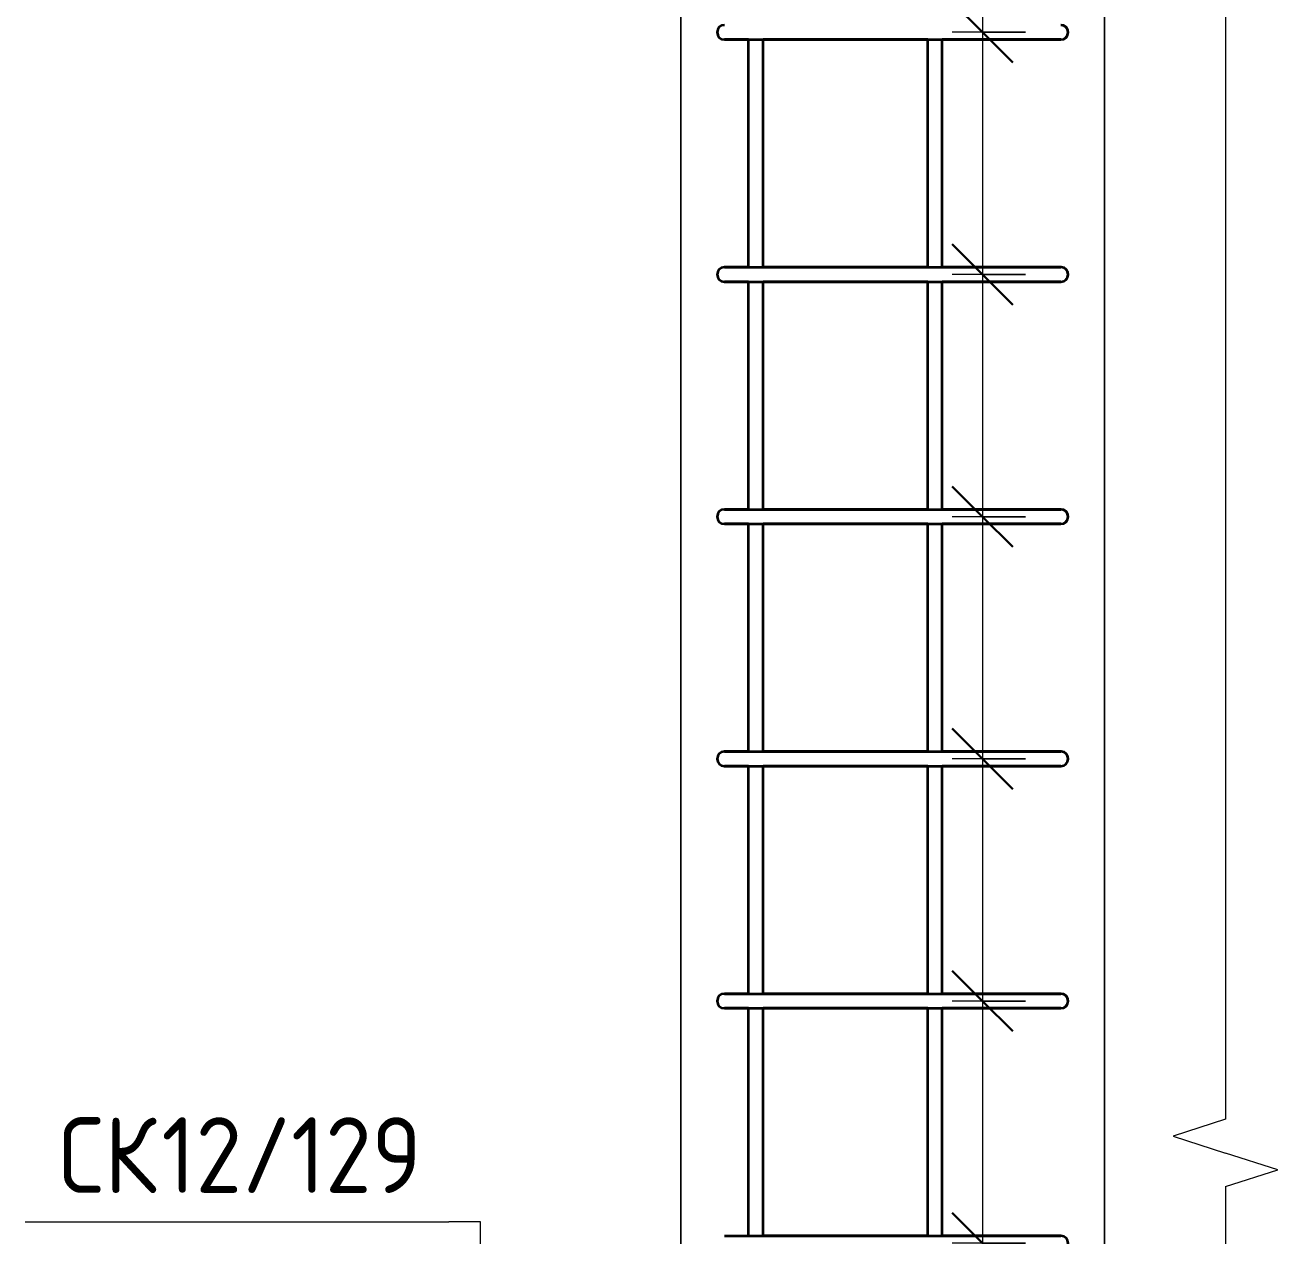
# Model space of a CAD drawing. Header units: millimetres. Extents: x -39853 to 12393, y -4903 to 80275.
# Drawn here: x 10991 to 12027, y 483 to 1483 of the extents above; entities that cross this region are included whole.
import ezdxf

# ---------------------------------------------------------------- set-up
doc = ezdxf.new("R2010")
doc.units = ezdxf.units.MM
for name, color, linetype, lineweight in [('AA_Dim', 7, 'Continuous', 9), ('AA_Dim-25', 7, 'Continuous', 9), ('AA_Oformlenie', 7, 'Continuous', 9), ('AA_Vinoska', 7, 'Continuous', 9), ('AF_Stena_Опалубка', 253, 'Continuous', 20), ('KR_Armatura_Tonkie', 7, 'Continuous', 20)]:
    doc.layers.add(name, color=color, linetype=linetype, lineweight=lineweight)
doc.styles.add('ISOCPEUR_6', font='isocpeur.ttf', dxfattribs={"width": 0.9, "height": 62.5})
doc.dimstyles.new('10_Раскладка_арматуры_с_засечками_4', dxfattribs={"dimscale": 304.8, "dimtxt": 0.18, "dimasz": 0.164042, "dimexe": 0.082021, "dimexo": 0, "dimgap": 0, "dimtad": 1, "dimdec": 3, "dimrnd": 0.001, "dimdsep": 46, "dimtxsty": 'ISOCPEUR_6', "dimblk1": 'OBLIQUE', "dimblk2": 'OBLIQUE', "dimsah": 1, "dimcen": 0.09, "dimdle": 0.082021, "dimazin": 0, "dimtfac": 1, "dimtdec": 4, "dimtix": 1, "dimtmove": 0, "dimatfit": 3, "dimfxl": 1, "dimtvp": 1, "dimtolj": 1, "dimtzin": 0, "dimlwd": 18, "dimlwe": 18, "dimarcsym": 2})

# ---------------------------------------------------------------- blocks, each defined once
blk = doc.blocks.new('011_Прямоугольник обрыва _ЭлУзла_ - 011_Прямоугольник обрыва _ЭлУзла_-4185680-Схема обрамления отверстия в стене 1530х2530')
at = {"layer": 'AA_Oformlenie'}
for p, q in [((-34814.9, 2446.4), (-34814.9, 579.4)), ((-34814.9, 523.8), (-34814.9, -410))]:
    blk.add_line(p, q, dxfattribs=at)
blk = doc.blocks.new('DIMBLOCK215-Схема обрамления отверстия в стене 1530х2530')
at = {"layer": 'AA_Dim-25', "lineweight": 30}
for p, q in [((11782.5, 1677), (11757.5, 1702)), ((11782.5, 1677), (11807.5, 1652)), ((11782.5, 1477), (11757.5, 1502)), ((11782.5, 1477), (11807.5, 1452))]:
    blk.add_line(p, q, dxfattribs=at)
at = {"layer": 'AA_Dim-25', "lineweight": 18}
for p, q in [((11817.9, 1677), (11757.5, 1677)), ((11782.5, 1677), (11782.5, 1477)), ((11782.5, 1677), (11817.9, 1677)), ((11817.9, 1477), (11757.5, 1477)), ((11782.5, 1477), (11817.9, 1477))]:
    blk.add_line(p, q, dxfattribs=at)
blk = doc.blocks.new('_Oblique')
at = {"color": 0, "linetype": 'ByBlock', "lineweight": -2}
blk.add_line((-0.5, -0.5), (0.5, 0.5), dxfattribs=at)
blk = doc.blocks.new('DIMBLOCK216-Схема обрамления отверстия в стене 1530х2530')
at = {"layer": 'AA_Dim-25', "lineweight": 30}
for p, q in [((11782.5, 1477), (11757.5, 1502)), ((11782.5, 1477), (11807.5, 1452)), ((11782.5, 1277), (11757.5, 1302)), ((11782.5, 1277), (11807.5, 1252))]:
    blk.add_line(p, q, dxfattribs=at)
at = {"layer": 'AA_Dim-25', "lineweight": 18}
for p, q in [((11817.9, 1477), (11757.5, 1477)), ((11782.5, 1477), (11782.5, 1277)), ((11782.5, 1477), (11817.9, 1477)), ((11817.9, 1277), (11757.5, 1277)), ((11782.5, 1277), (11817.9, 1277))]:
    blk.add_line(p, q, dxfattribs=at)
blk = doc.blocks.new('DIMBLOCK217-Схема обрамления отверстия в стене 1530х2530')
at = {"layer": 'AA_Dim-25', "lineweight": 30}
for p, q in [((11782.5, 1277), (11757.5, 1302)), ((11782.5, 1277), (11807.5, 1252)), ((11782.5, 1077), (11757.5, 1102)), ((11782.5, 1077), (11807.5, 1052))]:
    blk.add_line(p, q, dxfattribs=at)
at = {"layer": 'AA_Dim-25', "lineweight": 18}
for p, q in [((11817.9, 1277), (11757.5, 1277)), ((11782.5, 1277), (11782.5, 1077)), ((11782.5, 1277), (11817.9, 1277)), ((11817.9, 1077), (11757.5, 1077)), ((11782.5, 1077), (11817.9, 1077))]:
    blk.add_line(p, q, dxfattribs=at)
blk = doc.blocks.new('DIMBLOCK218-Схема обрамления отверстия в стене 1530х2530')
at = {"layer": 'AA_Dim-25', "lineweight": 30}
for p, q in [((11782.5, 1077), (11757.5, 1102)), ((11782.5, 1077), (11807.5, 1052)), ((11782.5, 877), (11757.5, 902)), ((11782.5, 877), (11807.5, 852))]:
    blk.add_line(p, q, dxfattribs=at)
at = {"layer": 'AA_Dim-25', "lineweight": 18}
for p, q in [((11817.9, 1077), (11757.5, 1077)), ((11782.5, 1077), (11782.5, 877)), ((11782.5, 1077), (11817.9, 1077)), ((11817.9, 877), (11757.5, 877)), ((11782.5, 877), (11817.9, 877))]:
    blk.add_line(p, q, dxfattribs=at)
blk = doc.blocks.new('DIMBLOCK219-Схема обрамления отверстия в стене 1530х2530')
at = {"layer": 'AA_Dim-25', "lineweight": 30}
for p, q in [((11782.5, 877), (11757.5, 902)), ((11782.5, 877), (11807.5, 852)), ((11782.5, 677), (11757.5, 702)), ((11782.5, 677), (11807.5, 652))]:
    blk.add_line(p, q, dxfattribs=at)
at = {"layer": 'AA_Dim-25', "lineweight": 18}
for p, q in [((11817.9, 877), (11757.5, 877)), ((11782.5, 877), (11782.5, 677)), ((11782.5, 877), (11817.9, 877)), ((11817.9, 677), (11757.5, 677)), ((11782.5, 677), (11817.9, 677))]:
    blk.add_line(p, q, dxfattribs=at)
blk = doc.blocks.new('DIMBLOCK220-Схема обрамления отверстия в стене 1530х2530')
at = {"layer": 'AA_Dim-25', "lineweight": 30}
for p, q in [((11782.5, 677), (11757.5, 702)), ((11782.5, 677), (11807.5, 652)), ((11782.5, 477), (11757.5, 502)), ((11782.5, 477), (11807.5, 452))]:
    blk.add_line(p, q, dxfattribs=at)
at = {"layer": 'AA_Dim-25', "lineweight": 18}
for p, q in [((11817.9, 677), (11757.5, 677)), ((11782.5, 677), (11782.5, 452)), ((11782.5, 677), (11817.9, 677)), ((11817.9, 477), (11757.5, 477)), ((11782.5, 477), (11817.9, 477))]:
    blk.add_line(p, q, dxfattribs=at)
blk = doc.blocks.new('042_М_Арматуры - Диам длина поз _ Комментарий-3662934-Схема обрамления отверстия в стене 1530х2530')
at = {"layer": 'AA_Vinoska'}
blk.add_line((-34755.3, -251), (-34405.3, -251), dxfattribs=at)

msp = doc.modelspace()

# ---------------------------------------------------------------- linework, layer by layer
at = {"layer": 'AA_Vinoska'}
for p, q in [((11983.2123, 579.4442), (11939.8873, 565.3671)), ((11939.8873, 565.3671), (11983.2123, 551.2899)), ((12026.5136, 537.5399), (11983.2123, 551.2899)), ((11983.2123, 523.7899), (12026.5136, 537.5399)), ((11367.6379, 494.6577), (11341.4804, 494.6577)), ((11367.6379, 268.5822), (11367.6379, 494.6577))]:
    msp.add_line(p, q, dxfattribs=at)
at = {"layer": 'AF_Stena_Опалубка'}
for p, q in [((11883.2123, -410), (11883.2123, 3115)), ((11883.2123, 3115), (11883.2123, -410)), ((11533.2123, 2865), (11533.2123, 335)), ((11533.2123, 335), (11533.2123, 2865))]:
    msp.add_line(p, q, dxfattribs=at)
at = {"layer": 'KR_Armatura_Tonkie', "lineweight": 35}
for p, q in [((11589.124, 1471), (11569.2123, 1471)), ((11569.2123, 1471), (11605.2123, 1471)), ((11589.2123, 1283), (11589.2123, 1471)), ((11589.2123, 1283), (11589.2123, 1471)), ((11605.2123, 1471), (11601.1748, 1471)), ((11601.2123, 1283), (11601.2123, 1471)), ((11601.2123, 1283), (11601.2123, 1471)), ((11737.2123, 1471), (11605.2123, 1471)), ((11605.2123, 1471), (11811.2123, 1471)), ((11737.2123, 1283), (11737.2123, 1471)), ((11737.2123, 1283), (11737.2123, 1471)), ((11749.2123, 1471), (11785.7565, 1471)), ((11811.2123, 1471), (11749.2123, 1471)), ((11749.2123, 1283), (11749.2123, 1471)), ((11749.2123, 1283), (11749.2123, 1471)), ((11785.7565, 1471), (11847.2123, 1471)), ((11836.6682, 1471), (11799.5026, 1471)), ((11847.2123, 1471), (11811.2123, 1471)), ((11811.2123, 1471), (11836.6682, 1471)), ((11836.6682, 1471), (11836.6682, 1471)), ((11589.124, 1283), (11569.2123, 1283)), ((11569.2123, 1283), (11605.2123, 1283)), ((11605.2123, 1283), (11601.1748, 1283)), ((11737.2123, 1283), (11605.2123, 1283)), ((11605.2123, 1283), (11811.2123, 1283)), ((11749.2123, 1283), (11785.7565, 1283)), ((11811.2123, 1283), (11749.2123, 1283)), ((11785.7565, 1283), (11847.2123, 1283)), ((11836.6682, 1283), (11799.5026, 1283)), ((11847.2123, 1283), (11811.2123, 1283)), ((11811.2123, 1283), (11847.2123, 1283)), ((11847.2123, 1283), (11836.6682, 1283)), ((11589.124, 1271), (11569.2123, 1271)), ((11569.2123, 1271), (11605.2123, 1271)), ((11589.2123, 1083), (11589.2123, 1271)), ((11589.2123, 1083), (11589.2123, 1271)), ((11605.2123, 1271), (11601.1748, 1271)), ((11601.2123, 1083), (11601.2123, 1271)), ((11601.2123, 1083), (11601.2123, 1271)), ((11737.2123, 1271), (11605.2123, 1271)), ((11605.2123, 1271), (11811.2123, 1271)), ((11737.2123, 1083), (11737.2123, 1271)), ((11737.2123, 1083), (11737.2123, 1271)), ((11749.2123, 1271), (11785.7565, 1271)), ((11811.2123, 1271), (11749.2123, 1271)), ((11749.2123, 1083), (11749.2123, 1271)), ((11749.2123, 1083), (11749.2123, 1271)), ((11785.7565, 1271), (11847.2123, 1271)), ((11836.6682, 1271), (11799.5026, 1271)), ((11847.2123, 1271), (11811.2123, 1271)), ((11811.2123, 1271), (11836.6682, 1271)), ((11836.6682, 1271), (11836.6682, 1271)), ((11589.124, 1083), (11569.2123, 1083)), ((11569.2123, 1083), (11605.2123, 1083)), ((11605.2123, 1083), (11601.1748, 1083)), ((11737.2123, 1083), (11605.2123, 1083)), ((11605.2123, 1083), (11811.2123, 1083)), ((11749.2123, 1083), (11785.7565, 1083)), ((11811.2123, 1083), (11749.2123, 1083)), ((11785.7565, 1083), (11847.2123, 1083)), ((11836.6682, 1083), (11799.5026, 1083)), ((11847.2123, 1083), (11811.2123, 1083)), ((11811.2123, 1083), (11847.2123, 1083)), ((11847.2123, 1083), (11836.6682, 1083)), ((11589.124, 1071), (11569.2123, 1071)), ((11569.2123, 1071), (11605.2123, 1071)), ((11589.2123, 883), (11589.2123, 1071)), ((11589.2123, 883), (11589.2123, 1071)), ((11605.2123, 1071), (11601.1748, 1071)), ((11601.2123, 883), (11601.2123, 1071)), ((11601.2123, 883), (11601.2123, 1071)), ((11737.2123, 1071), (11605.2123, 1071)), ((11605.2123, 1071), (11811.2123, 1071)), ((11737.2123, 883), (11737.2123, 1071)), ((11737.2123, 883), (11737.2123, 1071)), ((11749.2123, 1071), (11785.7565, 1071)), ((11811.2123, 1071), (11749.2123, 1071)), ((11749.2123, 883), (11749.2123, 1071)), ((11749.2123, 883), (11749.2123, 1071)), ((11785.7565, 1071), (11847.2123, 1071)), ((11836.6682, 1071), (11799.5026, 1071)), ((11847.2123, 1071), (11811.2123, 1071)), ((11811.2123, 1071), (11836.6682, 1071)), ((11836.6682, 1071), (11836.6682, 1071)), ((11589.124, 883), (11569.2123, 883)), ((11569.2123, 883), (11605.2123, 883)), ((11605.2123, 883), (11601.1748, 883)), ((11737.2123, 883), (11605.2123, 883)), ((11605.2123, 883), (11811.2123, 883)), ((11749.2123, 883), (11785.7565, 883)), ((11811.2123, 883), (11749.2123, 883)), ((11785.7565, 883), (11847.2123, 883)), ((11836.6682, 883), (11799.5026, 883)), ((11847.2123, 883), (11811.2123, 883)), ((11811.2123, 883), (11847.2123, 883)), ((11847.2123, 883), (11836.6682, 883)), ((11589.124, 871), (11569.2123, 871)), ((11569.2123, 871), (11605.2123, 871)), ((11589.2123, 683), (11589.2123, 871)), ((11589.2123, 683), (11589.2123, 871)), ((11605.2123, 871), (11601.1748, 871)), ((11601.2123, 683), (11601.2123, 871)), ((11601.2123, 683), (11601.2123, 871)), ((11737.2123, 871), (11605.2123, 871)), ((11605.2123, 871), (11811.2123, 871)), ((11737.2123, 683), (11737.2123, 871)), ((11737.2123, 683), (11737.2123, 871)), ((11749.2123, 871), (11785.7565, 871)), ((11811.2123, 871), (11749.2123, 871)), ((11749.2123, 683), (11749.2123, 871)), ((11749.2123, 683), (11749.2123, 871)), ((11785.7565, 871), (11847.2123, 871)), ((11836.6682, 871), (11799.5026, 871)), ((11847.2123, 871), (11811.2123, 871)), ((11811.2123, 871), (11836.6682, 871)), ((11836.6682, 871), (11836.6682, 871)), ((11589.124, 683), (11569.2123, 683)), ((11569.2123, 683), (11605.2123, 683)), ((11605.2123, 683), (11601.1748, 683)), ((11737.2123, 683), (11605.2123, 683)), ((11605.2123, 683), (11811.2123, 683)), ((11749.2123, 683), (11785.7565, 683)), ((11811.2123, 683), (11749.2123, 683)), ((11785.7565, 683), (11847.2123, 683)), ((11836.6682, 683), (11799.5026, 683)), ((11847.2123, 683), (11811.2123, 683)), ((11811.2123, 683), (11847.2123, 683)), ((11847.2123, 683), (11836.6682, 683)), ((11589.124, 671), (11569.2123, 671)), ((11569.2123, 671), (11605.2123, 671)), ((11589.2123, 483), (11589.2123, 671)), ((11589.2123, 483), (11589.2123, 671)), ((11605.2123, 671), (11601.1748, 671)), ((11601.2123, 483), (11601.2123, 671)), ((11601.2123, 483), (11601.2123, 671)), ((11737.2123, 671), (11605.2123, 671)), ((11605.2123, 671), (11811.2123, 671)), ((11737.2123, 483), (11737.2123, 671)), ((11737.2123, 483), (11737.2123, 671)), ((11749.2123, 671), (11785.7565, 671)), ((11811.2123, 671), (11749.2123, 671)), ((11749.2123, 483), (11749.2123, 671)), ((11749.2123, 483), (11749.2123, 671)), ((11785.7565, 671), (11847.2123, 671)), ((11836.6682, 671), (11799.5026, 671)), ((11847.2123, 671), (11811.2123, 671)), ((11811.2123, 671), (11836.6682, 671)), ((11836.6682, 671), (11836.6682, 671)), ((11569.2123, 483), (11605.2123, 483)), ((11605.2123, 483), (11601.1748, 483)), ((11737.2123, 483), (11605.2123, 483)), ((11605.2123, 483), (11811.2123, 483)), ((11749.2123, 483), (11785.7565, 483)), ((11811.2123, 483), (11749.2123, 483)), ((11785.7565, 483), (11847.2123, 483)), ((11836.6682, 483), (11799.5026, 483)), ((11847.2123, 483), (11811.2123, 483)), ((11811.2123, 483), (11847.2123, 483)), ((11847.2123, 483), (11836.6682, 483))]:
    msp.add_line(p, q, dxfattribs=at)
for centre, start, end in [((11569.2123, 1477), 90, 270), ((11569.2123, 1477), 90, 270), ((11847.2123, 1477), 270, 90), ((11847.2123, 1477), 270, 90), ((11847.2123, 1477), 270, 87.2175997), ((11569.2123, 1277), 90, 270), ((11569.2123, 1277), 90, 270), ((11847.2123, 1277), 270, 90), ((11847.2123, 1277), 270, 90), ((11847.2123, 1277), 270, 87.2175997), ((11569.2123, 1077), 90, 270), ((11569.2123, 1077), 90, 270), ((11847.2123, 1077), 270, 90), ((11847.2123, 1077), 270, 90), ((11847.2123, 1077), 270, 87.2175997), ((11569.2123, 877), 90, 270), ((11569.2123, 877), 90, 270), ((11847.2123, 877), 270, 90), ((11847.2123, 877), 270, 90), ((11847.2123, 877), 270, 87.2175997), ((11569.2123, 677), 90, 270), ((11569.2123, 677), 90, 270), ((11847.2123, 677), 270, 90), ((11847.2123, 677), 270, 90), ((11847.2123, 677), 270, 87.2175997), ((11847.2123, 477), 270, 90), ((11847.2123, 477), 270, 90)]:
    msp.add_arc(centre, 6, start, end, dxfattribs=at)

# ---------------------------------------------------------------- block references
at = {"layer": 'AA_Oformlenie'}
msp.add_blockref('011_Прямоугольник обрыва _ЭлУзла_ - 011_Прямоугольник обрыва _ЭлУзла_-4185680-Схема обрамления отверстия в стене 1530х2530', (46798.0867, 0), dxfattribs=at)
at = {"layer": 'AA_Vinoska'}
msp.add_blockref('042_М_Арматуры - Диам длина поз _ Комментарий-3662934-Схема обрамления отверстия в стене 1530х2530', (45746.7483, 745.6165), dxfattribs=at)

# ---------------------------------------------------------------- texts
at = {"layer": 'AA_Vinoska', "char_height": 62.5, "attachment_point": 1, "style": 'ISOCPEUR_6'}
for s, insert, width in [('СК', (11019.3464, 581.0103), 102.816422), ('12/129', (11104.1784, 581.0103), 263.354344)]:
    msp.add_mtext(s, dxfattribs=dict(at, insert=insert, width=width))

# ---------------------------------------------------------------- dimensions: what is measured, and where the dimension line sits
at = {"layer": 'AA_Dim', "lineweight": 18}
for base, p1, p2, picture, middle in [((11782.5331, 1477), (11817.8884, 1677), (11817.8884, 1477), 'DIMBLOCK215-Схема обрамления отверстия в стене 1530х2530', (11751.2831, 1577)), ((11782.5331, 1277), (11817.8884, 1477), (11817.8884, 1277), 'DIMBLOCK216-Схема обрамления отверстия в стене 1530х2530', (11751.2831, 1377)), ((11782.5331, 1077), (11817.8884, 1277), (11817.8884, 1077), 'DIMBLOCK217-Схема обрамления отверстия в стене 1530х2530', (11751.2831, 1177)), ((11782.5331, 877), (11817.8884, 1077), (11817.8884, 877), 'DIMBLOCK218-Схема обрамления отверстия в стене 1530х2530', (11751.2831, 977)), ((11782.5331, 677), (11817.8884, 877), (11817.8884, 677), 'DIMBLOCK219-Схема обрамления отверстия в стене 1530х2530', (11751.2831, 777)), ((11782.5331, 477), (11817.8884, 677), (11817.8884, 477), 'DIMBLOCK220-Схема обрамления отверстия в стене 1530х2530', (11751.2831, 577))]:
    dim = msp.add_linear_dim(base=base, p1=p1, p2=p2, angle=90, dimstyle='10_Раскладка_арматуры_с_засечками_4', override={"dimpost": '<>', "dimfxl": 200}, dxfattribs=at)
    dim.commit()
    dim.dimension.update_dxf_attribs({"geometry": picture, "text_midpoint": middle})

doc.saveas('drawing.dxf')
